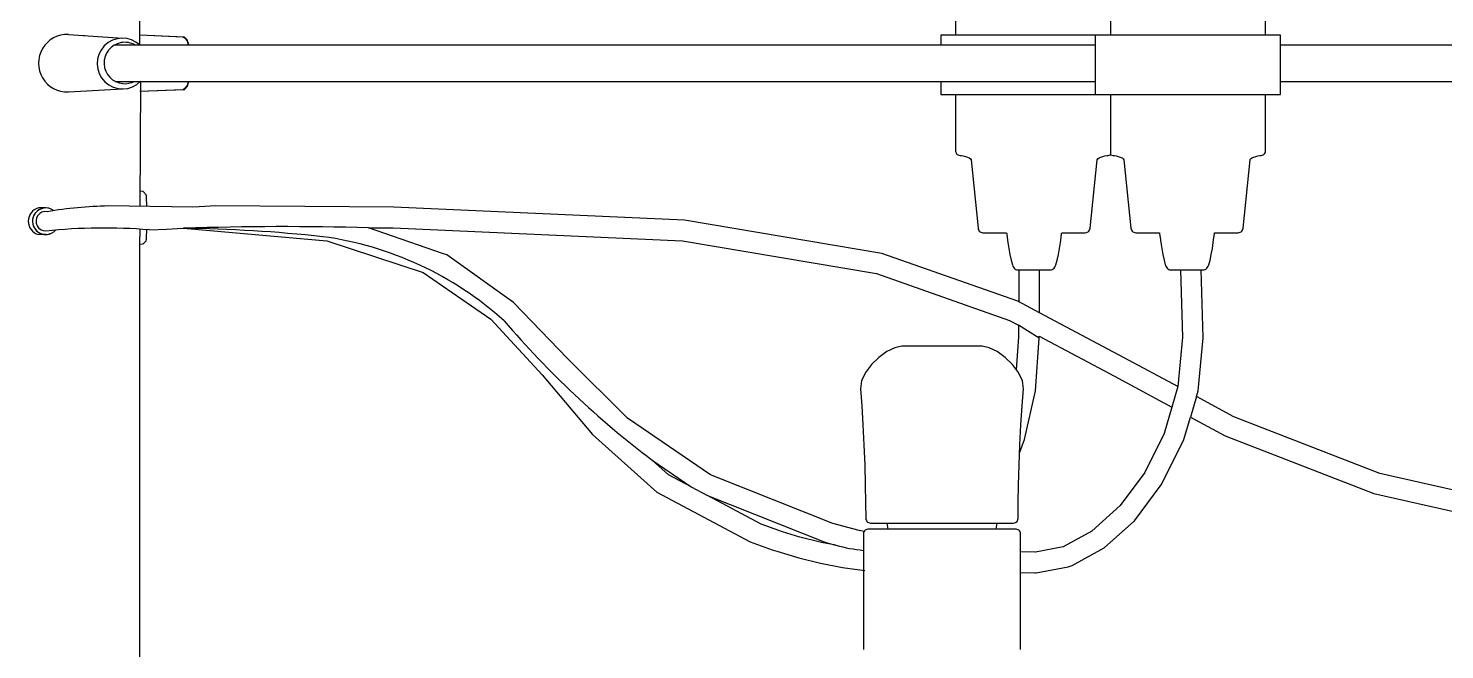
# Model space of a CAD drawing. Header units: millimetres. Extents: x 112 to 8820, y -2365 to 5002.
# Drawn here: x 591.1 to 802.7, y -358.5 to -265.7 of the extents above; entities that cross this region are included whole.
import ezdxf

# ---------------------------------------------------------------- set-up
doc = ezdxf.new("R2010")
doc.units = ezdxf.units.MM

# ---------------------------------------------------------------- blocks, each defined once
blk = doc.blocks.new('2097-30_EL-front')
for p, q in [((1.908, 39.582), (1.908, 44.815)), ((16.405, 41.826), (16.405, 39.732)), ((18.722, 39.732), (18.722, 41.465)), ((14.093, 39.985), (14.093, 39.732)), ((16.181, 39.582), (1.524, 39.582)), ((2.575, 39.702), (1.908, 39.73)), ((2.546, 39.703), (1.908, 39.73)), ((2.577, 39.684), (2.546, 39.703)), ((2.62, 39.655), (2.575, 39.702)), ((2.616, 39.639), (2.577, 39.684)), ((2.64, 39.59), (2.616, 39.639)), ((2.624, 39.638), (2.62, 39.655)), ((2.628, 39.589), (2.624, 39.638)), ((2.628, 39.582), (2.628, 39.589)), ((2.642, 39.582), (2.64, 39.59)), ((13.874, 39.732), (13.871, 39.732)), ((13.871, 39.732), (13.871, 39.582)), ((13.938, 39.732), (13.874, 39.732)), ((14.061, 39.732), (13.938, 39.732)), ((14.236, 39.732), (14.061, 39.732)), ((14.456, 39.732), (14.236, 39.732)), ((14.711, 39.732), (14.456, 39.732)), ((14.99, 39.732), (14.711, 39.732)), ((15.282, 39.732), (14.99, 39.732)), ((15.573, 39.732), (15.282, 39.732)), ((15.85, 39.732), (15.573, 39.732)), ((16.102, 39.732), (15.85, 39.732)), ((16.317, 39.732), (16.102, 39.732)), ((16.181, 38.845), (16.181, 39.732)), ((16.486, 39.732), (16.317, 39.732)), ((16.602, 39.732), (16.486, 39.732)), ((16.66, 39.732), (16.602, 39.732)), ((16.74, 39.732), (16.66, 39.732)), ((16.995, 39.732), (16.74, 39.732)), ((17.274, 39.732), (16.995, 39.732)), ((17.566, 39.732), (17.274, 39.732)), ((17.857, 39.732), (17.566, 39.732)), ((18.134, 39.732), (17.857, 39.732)), ((18.386, 39.732), (18.134, 39.732)), ((18.601, 39.732), (18.386, 39.732)), ((18.771, 39.732), (18.601, 39.732)), ((18.886, 39.732), (18.771, 39.732)), ((18.944, 39.732), (18.886, 39.732)), ((18.944, 38.845), (18.944, 39.732)), ((31.747, 39.582), (18.944, 39.582)), ((1.537, 39.041), (16.181, 39.041)), ((1.91, 37.175), (1.918, 39.041)), ((2.546, 38.92), (2.577, 38.939)), ((2.575, 38.921), (2.62, 38.968)), ((2.577, 38.939), (2.616, 38.984)), ((2.616, 38.984), (2.64, 39.033)), ((2.62, 38.968), (2.624, 38.985)), ((2.624, 38.985), (2.628, 39.034)), ((2.628, 39.034), (2.628, 39.041)), ((2.64, 39.033), (2.642, 39.041)), ((13.871, 39.041), (13.871, 38.845)), ((18.944, 39.041), (31.747, 39.041)), ((1.908, 38.893), (2.575, 38.921)), ((1.908, 38.893), (2.546, 38.92)), ((13.871, 38.845), (13.874, 38.845)), ((13.874, 38.845), (13.938, 38.845)), ((13.938, 38.845), (14.061, 38.845)), ((14.061, 38.845), (14.236, 38.845)), ((14.093, 38.845), (14.093, 38.001)), ((14.236, 38.845), (14.456, 38.845)), ((14.456, 38.845), (14.711, 38.845)), ((14.711, 38.845), (14.99, 38.845)), ((14.99, 38.845), (15.249, 38.845)), ((15.249, 38.845), (15.54, 38.845)), ((15.54, 38.845), (15.573, 38.845)), ((15.573, 38.845), (15.85, 38.845)), ((15.85, 38.845), (16.102, 38.845)), ((16.102, 38.845), (16.223, 38.845)), ((16.223, 38.845), (16.345, 38.845)), ((16.345, 38.845), (16.602, 38.845)), ((16.404, 38.845), (16.404, 37.944)), ((16.602, 38.845), (16.66, 38.845)), ((16.66, 38.845), (16.684, 38.845)), ((16.684, 38.845), (16.74, 38.845)), ((16.74, 38.845), (16.995, 38.845)), ((16.995, 38.845), (17.274, 38.845)), ((17.274, 38.845), (17.566, 38.845)), ((17.566, 38.845), (17.857, 38.845)), ((17.857, 38.845), (18.134, 38.845)), ((18.134, 38.845), (18.386, 38.845)), ((18.386, 38.845), (18.601, 38.845)), ((18.601, 38.845), (18.771, 38.845)), ((18.722, 38.001), (18.722, 38.845)), ((18.771, 38.845), (18.886, 38.845)), ((18.886, 38.845), (18.944, 38.845)), ((14.093, 38.001), (14.094, 37.986)), ((14.094, 37.986), (14.099, 37.972)), ((14.099, 37.972), (14.107, 37.96)), ((14.107, 37.96), (14.117, 37.949)), ((14.117, 37.949), (14.129, 37.942)), ((14.129, 37.942), (14.143, 37.937)), ((14.143, 37.937), (14.158, 37.935)), ((14.158, 37.935), (14.18, 37.933)), ((14.18, 37.933), (14.207, 37.929)), ((14.207, 37.929), (14.238, 37.921)), ((14.238, 37.921), (14.268, 37.911)), ((14.268, 37.911), (14.295, 37.899)), ((14.295, 37.899), (14.314, 37.885)), ((14.314, 37.885), (14.323, 37.87)), ((16.208, 37.87), (16.216, 37.885)), ((16.216, 37.885), (16.235, 37.899)), ((16.235, 37.899), (16.262, 37.911)), ((16.262, 37.911), (16.292, 37.921)), ((16.292, 37.921), (16.323, 37.929)), ((16.323, 37.929), (16.351, 37.933)), ((16.351, 37.933), (16.372, 37.935)), ((16.372, 37.935), (16.387, 37.937)), ((16.387, 37.937), (16.401, 37.942)), ((16.401, 37.942), (16.407, 37.946)), ((16.407, 37.946), (16.413, 37.942)), ((16.413, 37.942), (16.427, 37.937)), ((16.427, 37.937), (16.442, 37.935)), ((16.442, 37.935), (16.464, 37.933)), ((16.464, 37.933), (16.491, 37.929)), ((16.491, 37.929), (16.522, 37.921)), ((16.522, 37.921), (16.553, 37.911)), ((16.553, 37.911), (16.579, 37.899)), ((16.579, 37.899), (16.598, 37.885)), ((16.598, 37.885), (16.607, 37.87)), ((18.492, 37.87), (18.5, 37.885)), ((18.5, 37.885), (18.519, 37.899)), ((18.519, 37.899), (18.546, 37.911)), ((18.546, 37.911), (18.577, 37.921)), ((18.577, 37.921), (18.607, 37.929)), ((18.607, 37.929), (18.635, 37.933)), ((18.635, 37.933), (18.657, 37.935)), ((18.657, 37.935), (18.672, 37.937)), ((18.672, 37.937), (18.685, 37.942)), ((18.685, 37.942), (18.697, 37.949)), ((18.697, 37.949), (18.708, 37.96)), ((18.708, 37.96), (18.715, 37.972)), ((18.715, 37.972), (18.72, 37.986)), ((18.72, 37.986), (18.722, 38.001)), ((14.323, 37.87), (14.428, 36.848)), ((16.102, 36.848), (16.208, 37.87)), ((16.607, 37.87), (16.712, 36.848)), ((18.386, 36.848), (18.492, 37.87)), ((1.955, 37.397), (1.908, 37.401)), ((1.999, 37.349), (1.955, 37.397)), ((2.003, 37.332), (1.999, 37.349)), ((2.007, 37.283), (2.003, 37.332)), ((2.01, 37.207), (2.007, 37.283)), ((0.5, 37.151, -0.203), (0.391, 37.151, -0.203)), ((2.694, 37.165), (1.433, 37.181)), ((2.011, 37.173), (2.01, 37.207)), ((2.79, 37.169), (2.694, 37.165)), ((3.043, 37.181), (2.79, 37.169)), ((5.698, 37.162), (3.043, 37.181)), ((10.044, 36.968), (5.698, 37.162)), ((1.908, 36.61), (1.909, 36.834)), ((2.01, 36.803), (2.011, 36.827)), ((2.049, 36.825), (2.302, 36.836)), ((2.302, 36.836), (2.554, 36.847)), ((2.554, 36.847), (2.56, 36.848)), ((2.56, 36.848), (4.7, 36.659)), ((6.429, 36.472), (5.323, 36.855)), ((5.323, 36.855), (5.69, 36.852)), ((5.69, 36.852), (10.012, 36.658)), ((12.991, 36.472), (10.044, 36.968)), ((14.428, 36.848), (14.431, 36.832)), ((14.431, 36.832), (14.438, 36.818)), ((14.438, 36.818), (14.446, 36.806)), ((16.084, 36.806), (16.093, 36.818)), ((16.093, 36.818), (16.099, 36.832)), ((16.099, 36.832), (16.102, 36.848)), ((16.712, 36.848), (16.716, 36.832)), ((16.716, 36.832), (16.722, 36.818)), ((16.722, 36.818), (16.731, 36.806)), ((18.368, 36.806), (18.377, 36.818)), ((18.377, 36.818), (18.383, 36.832)), ((18.383, 36.832), (18.386, 36.848)), ((0.5, 36.754, -0.203), (0.391, 36.754, -0.203)), ((1.908, 36.61), (1.955, 36.613)), ((1.908, 30.376), (1.908, 36.61)), ((1.955, 36.613), (1.999, 36.662)), ((1.999, 36.662), (2.003, 36.678)), ((2.003, 36.678), (2.007, 36.727)), ((2.007, 36.727), (2.01, 36.803)), ((4.7, 36.659), (6.139, 36.188)), ((10.012, 36.658), (12.913, 36.171)), ((14.446, 36.806), (14.458, 36.796)), ((14.458, 36.796), (14.47, 36.789)), ((14.47, 36.789), (14.485, 36.784)), ((14.485, 36.784), (14.5, 36.782)), ((14.5, 36.782), (14.502, 36.782)), ((14.502, 36.782), (14.538, 36.782)), ((14.538, 36.782), (14.605, 36.782)), ((14.605, 36.782), (14.701, 36.782)), ((14.701, 36.782), (14.821, 36.782)), ((14.821, 36.782), (14.853, 36.782)), ((14.853, 36.782), (14.856, 36.763)), ((14.856, 36.763), (14.862, 36.71)), ((14.862, 36.71), (14.873, 36.635)), ((14.873, 36.635), (14.887, 36.547)), ((15.643, 36.547), (15.657, 36.635)), ((15.657, 36.635), (15.668, 36.71)), ((15.668, 36.71), (15.675, 36.763)), ((15.675, 36.763), (15.678, 36.782)), ((15.678, 36.782), (15.724, 36.782)), ((15.724, 36.782), (15.842, 36.782)), ((15.842, 36.782), (15.935, 36.782)), ((15.935, 36.782), (15.999, 36.782)), ((15.999, 36.782), (16.03, 36.782)), ((16.03, 36.782), (16.046, 36.784)), ((16.046, 36.784), (16.06, 36.789)), ((16.06, 36.789), (16.073, 36.796)), ((16.073, 36.796), (16.084, 36.806)), ((16.731, 36.806), (16.742, 36.796)), ((16.742, 36.796), (16.755, 36.789)), ((16.755, 36.789), (16.769, 36.784)), ((16.769, 36.784), (16.784, 36.782)), ((16.784, 36.782), (16.786, 36.782)), ((16.786, 36.782), (16.822, 36.782)), ((16.822, 36.782), (16.889, 36.782)), ((16.889, 36.782), (16.985, 36.782)), ((16.985, 36.782), (17.105, 36.782)), ((17.105, 36.782), (17.137, 36.782)), ((17.137, 36.782), (17.14, 36.763)), ((17.14, 36.763), (17.147, 36.71)), ((17.147, 36.71), (17.157, 36.635)), ((17.157, 36.635), (17.171, 36.547)), ((17.928, 36.547), (17.941, 36.635)), ((17.941, 36.635), (17.952, 36.71)), ((17.952, 36.71), (17.959, 36.763)), ((17.959, 36.763), (17.962, 36.782)), ((17.962, 36.782), (18.008, 36.782)), ((18.008, 36.782), (18.126, 36.782)), ((18.126, 36.782), (18.219, 36.782)), ((18.219, 36.782), (18.283, 36.782)), ((18.283, 36.782), (18.314, 36.782)), ((18.314, 36.782), (18.33, 36.784)), ((18.33, 36.784), (18.344, 36.789)), ((18.344, 36.789), (18.357, 36.796)), ((18.357, 36.796), (18.368, 36.806)), ((6.493, 36.45), (6.429, 36.472)), ((7.487, 35.737), (6.493, 36.45)), ((15.021, 35.758), (12.991, 36.472)), ((14.887, 36.547), (14.903, 36.455)), ((14.903, 36.455), (14.922, 36.37)), ((15.609, 36.37), (15.627, 36.455)), ((15.627, 36.455), (15.643, 36.547)), ((17.171, 36.547), (17.187, 36.455)), ((17.187, 36.455), (17.206, 36.37)), ((17.893, 36.37), (17.911, 36.455)), ((17.911, 36.455), (17.928, 36.547)), ((6.139, 36.188), (7.151, 35.49)), ((14.922, 36.37), (14.941, 36.301)), ((14.941, 36.301), (14.948, 36.284)), ((14.948, 36.284), (14.957, 36.268)), ((14.957, 36.268), (14.968, 36.254)), ((14.968, 36.254), (14.979, 36.242)), ((14.979, 36.242), (14.992, 36.233)), ((14.992, 36.233), (15.006, 36.228)), ((15.006, 36.228), (15.021, 36.226)), ((15.021, 36.226), (15.022, 36.226)), ((15.022, 36.226), (15.033, 36.226)), ((15.033, 36.226), (15.054, 36.226)), ((15.038, 36.226), (15.036, 35.751)), ((15.054, 36.226), (15.085, 36.226)), ((15.085, 36.226), (15.123, 36.226)), ((15.123, 36.226), (15.168, 36.226)), ((15.168, 36.226), (15.217, 36.226)), ((15.217, 36.226), (15.268, 36.226)), ((15.268, 36.226), (15.319, 36.226)), ((15.319, 36.226), (15.368, 36.226)), ((15.344, 35.587), (15.347, 36.226)), ((15.368, 36.226), (15.412, 36.226)), ((15.412, 36.226), (15.449, 36.226)), ((15.449, 36.226), (15.479, 36.226)), ((15.479, 36.226), (15.499, 36.226)), ((15.499, 36.226), (15.509, 36.226)), ((15.509, 36.226), (15.524, 36.228)), ((15.524, 36.228), (15.538, 36.233)), ((15.538, 36.233), (15.551, 36.242)), ((15.551, 36.242), (15.563, 36.254)), ((15.563, 36.254), (15.573, 36.268)), ((15.573, 36.268), (15.582, 36.284)), ((15.582, 36.284), (15.589, 36.301)), ((15.589, 36.301), (15.609, 36.37)), ((17.206, 36.37), (17.225, 36.301)), ((17.225, 36.301), (17.233, 36.284)), ((17.233, 36.284), (17.241, 36.268)), ((17.241, 36.268), (17.252, 36.254)), ((17.252, 36.254), (17.263, 36.242)), ((17.263, 36.242), (17.276, 36.233)), ((17.276, 36.233), (17.29, 36.228)), ((17.29, 36.228), (17.305, 36.226)), ((17.305, 36.226), (17.306, 36.226)), ((17.306, 36.226), (17.317, 36.226)), ((17.317, 36.226), (17.338, 36.226)), ((17.338, 36.226), (17.369, 36.226)), ((17.369, 36.226), (17.408, 36.226)), ((17.408, 36.226), (17.452, 36.226)), ((17.452, 36.226), (17.501, 36.226)), ((17.452, 36.226), (17.481, 35.22)), ((17.501, 36.226), (17.552, 36.226)), ((17.552, 36.226), (17.603, 36.226)), ((17.603, 36.226), (17.652, 36.226)), ((17.652, 36.226), (17.696, 36.226)), ((17.696, 36.226), (17.733, 36.226)), ((17.733, 36.226), (17.763, 36.226)), ((17.791, 35.211), (17.762, 36.226)), ((17.763, 36.226), (17.783, 36.226)), ((17.783, 36.226), (17.793, 36.226)), ((17.793, 36.226), (17.808, 36.228)), ((17.808, 36.228), (17.822, 36.233)), ((17.822, 36.233), (17.835, 36.242)), ((17.835, 36.242), (17.847, 36.254)), ((17.847, 36.254), (17.857, 36.268)), ((17.857, 36.268), (17.866, 36.284)), ((17.866, 36.284), (17.873, 36.301)), ((17.873, 36.301), (17.893, 36.37)), ((12.913, 36.171), (14.896, 35.473)), ((15.036, 35.751), (15.021, 35.758)), ((15.344, 35.587), (15.021, 35.758)), ((8.299, 34.896), (7.487, 35.737)), ((16.612, 34.915), (15.344, 35.587)), ((7.151, 35.49), (7.916, 34.659)), ((14.896, 35.473), (15.034, 35.4)), ((15.034, 35.4), (15.033, 35.222)), ((15.343, 35.209), (15.034, 35.4)), ((15.033, 35.222), (14.997, 34.738)), ((15.284, 34.421), (15.343, 35.209)), ((15.343, 35.209), (15.343, 35.236)), ((15.343, 35.236), (16.466, 34.641)), ((17.481, 35.22), (17.41, 34.485)), ((17.715, 34.422), (17.791, 35.211)), ((12.947, 34.919), (12.835, 34.812)), ((13.067, 35.006), (12.947, 34.919)), ((13.186, 35.064), (13.067, 35.006)), ((13.291, 35.086), (13.186, 35.064)), ((13.306, 35.086), (13.291, 35.086)), ((13.357, 35.086), (13.306, 35.086)), ((13.443, 35.086), (13.357, 35.086)), ((13.556, 35.086), (13.443, 35.086)), ((13.69, 35.086), (13.556, 35.086)), ((13.837, 35.086), (13.69, 35.086)), ((13.988, 35.086), (13.837, 35.086)), ((14.132, 35.086), (13.988, 35.086)), ((14.261, 35.086), (14.132, 35.086)), ((14.367, 35.086), (14.261, 35.086)), ((14.443, 35.086), (14.367, 35.086)), ((14.484, 35.086), (14.443, 35.086)), ((14.488, 35.086), (14.484, 35.086)), ((14.593, 35.064), (14.488, 35.086)), ((14.711, 35.006), (14.593, 35.064)), ((14.831, 34.919), (14.711, 35.006)), ((14.941, 34.812), (14.831, 34.919)), ((17.41, 34.485), (16.612, 34.915)), ((9.191, 34.014), (8.299, 34.896)), ((12.835, 34.812), (12.745, 34.693)), ((15.031, 34.693), (14.941, 34.812)), ((7.916, 34.659), (8.668, 33.769)), ((12.686, 34.57), (12.671, 34.452)), ((12.745, 34.693), (12.686, 34.57)), ((15.09, 34.57), (15.031, 34.693)), ((15.105, 34.452), (15.09, 34.57)), ((16.466, 34.641), (17.324, 34.179)), ((12.671, 34.452), (12.691, 34.196)), ((15.085, 34.196), (15.105, 34.452)), ((15.122, 33.695), (15.284, 34.421)), ((17.41, 34.485), (17.324, 34.179)), ((17.689, 34.334), (17.601, 34.029)), ((17.689, 34.334), (17.715, 34.422)), ((18.249, 34.032), (17.689, 34.334)), ((12.691, 34.196), (12.708, 33.912)), ((15.068, 33.912), (15.085, 34.196)), ((17.324, 34.179), (17.209, 33.783)), ((10.429, 33.167), (9.191, 34.014)), ((12.708, 33.912), (12.722, 33.612)), ((15.054, 33.612), (15.068, 33.912)), ((17.504, 33.696), (17.601, 34.029)), ((17.601, 34.029), (18.119, 33.75)), ((20.432, 33.186), (18.249, 34.032)), ((8.668, 33.769), (9.63, 32.909)), ((15.05, 33.506), (15.122, 33.695)), ((17.209, 33.783), (16.92, 33.202)), ((17.187, 33.06), (17.504, 33.696)), ((18.119, 33.75), (20.342, 32.888)), ((12.722, 33.612), (12.734, 33.309)), ((15.042, 33.309), (15.054, 33.612)), ((9.805, 33.166), (9.559, 33.385)), ((9.559, 33.385), (10.143, 32.986)), ((12.734, 33.309), (12.742, 33.016)), ((15.034, 33.016), (15.042, 33.309)), ((10.143, 32.986), (9.805, 33.166)), ((12.257, 32.442), (10.429, 33.167)), ((12.742, 33.016), (12.748, 32.746)), ((15.028, 32.746), (15.034, 33.016)), ((16.92, 33.202), (16.553, 32.71)), ((16.764, 32.482), (17.163, 33.018)), ((17.163, 33.018), (17.187, 33.06)), ((23.668, 32.452), (20.432, 33.186)), ((9.63, 32.909), (11.025, 32.167)), ((10.143, 32.986), (10.387, 32.856)), ((11.188, 32.43), (10.387, 32.856)), ((10.387, 32.856), (12.128, 32.166)), ((20.342, 32.888), (23.61, 32.146)), ((12.748, 32.746), (12.751, 32.512)), ((15.025, 32.512), (15.028, 32.746)), ((16.553, 32.71), (16.125, 32.324)), ((11.505, 32.316), (11.188, 32.43)), ((12.653, 32.336), (12.257, 32.442)), ((12.751, 32.512), (12.753, 32.497)), ((12.753, 32.497), (12.759, 32.483)), ((12.759, 32.483), (12.767, 32.471)), ((12.767, 32.471), (12.777, 32.461)), ((12.777, 32.461), (12.79, 32.453)), ((12.79, 32.453), (12.805, 32.449)), ((12.805, 32.449), (12.82, 32.447)), ((12.82, 32.447), (12.847, 32.447)), ((12.847, 32.447), (12.939, 32.447)), ((12.939, 32.447), (14.712, 32.447)), ((13.066, 32.447), (13.079, 32.354)), ((14.699, 32.354), (14.712, 32.447)), ((14.712, 32.447), (14.74, 32.447)), ((14.74, 32.447), (14.876, 32.447)), ((14.876, 32.447), (14.949, 32.447)), ((14.949, 32.447), (14.956, 32.447)), ((14.956, 32.447), (14.972, 32.449)), ((14.972, 32.449), (14.986, 32.453)), ((14.986, 32.453), (14.999, 32.461)), ((14.999, 32.461), (15.01, 32.471)), ((15.01, 32.471), (15.018, 32.483)), ((15.018, 32.483), (15.023, 32.497)), ((15.023, 32.497), (15.025, 32.512)), ((16.313, 32.075), (16.764, 32.482)), ((11.025, 32.167), (11.352, 32.049)), ((11.766, 32.237), (11.505, 32.316)), ((12.091, 32.157), (11.766, 32.237)), ((12.128, 32.166), (12.19, 32.146)), ((12.724, 32.32), (12.653, 32.336)), ((12.717, 32.303), (12.715, 32.288)), ((12.715, 32.288), (12.715, 30.556)), ((12.722, 32.317), (12.717, 32.303)), ((12.73, 32.329), (12.722, 32.317)), ((12.74, 32.339), (12.73, 32.329)), ((12.752, 32.347), (12.74, 32.339)), ((12.766, 32.352), (12.752, 32.347)), ((12.781, 32.354), (12.766, 32.352)), ((12.787, 32.354), (12.781, 32.354)), ((12.841, 32.354), (12.787, 32.354)), ((12.941, 32.354), (12.841, 32.354)), ((13.083, 32.354), (12.941, 32.354)), ((13.259, 32.354), (13.083, 32.354)), ((13.464, 32.354), (13.259, 32.354)), ((13.687, 32.354), (13.464, 32.354)), ((13.918, 32.354), (13.687, 32.354)), ((14.149, 32.354), (13.918, 32.354)), ((14.368, 32.354), (14.149, 32.354)), ((14.566, 32.354), (14.368, 32.354)), ((14.735, 32.354), (14.566, 32.354)), ((14.866, 32.354), (14.735, 32.354)), ((14.955, 32.354), (14.866, 32.354)), ((14.998, 32.354), (14.955, 32.354)), ((15.013, 32.352), (14.998, 32.354)), ((15.027, 32.347), (15.013, 32.352)), ((15.039, 32.339), (15.027, 32.347)), ((15.049, 32.329), (15.039, 32.339)), ((15.057, 32.317), (15.049, 32.329)), ((15.061, 32.303), (15.057, 32.317)), ((15.063, 32.288), (15.061, 32.303)), ((15.063, 30.556), (15.063, 32.288)), ((16.125, 32.324), (15.701, 32.093)), ((11.352, 32.049), (11.421, 32.028)), ((11.421, 32.028), (11.748, 31.929)), ((12.305, 32.115), (12.091, 32.157)), ((12.19, 32.146), (12.305, 32.115)), ((15.275, 32.013), (15.063, 32.017)), ((15.286, 32.013), (15.275, 32.013)), ((15.701, 32.093), (15.286, 32.013)), ((15.835, 31.815), (16.313, 32.075)), ((11.748, 31.929), (12.076, 31.847)), ((12.076, 31.847), (12.405, 31.784)), ((12.405, 31.784), (12.734, 31.739)), ((15.297, 31.702), (15.773, 31.794)), ((15.773, 31.794), (15.835, 31.815)), ((15.063, 31.707), (15.276, 31.702)), ((15.276, 31.702), (15.297, 31.702))]:
    blk.add_line(p, q)
at = {"extrusion": (-7.44155e-20, 0.001462, 0.999999)}
for p, q in [((0.838, 39.741, -0.001), (1.647, 39.686)), ((1.076, 39.731, -0.001), (1.076, 39.725, -0.001)), ((1.647, 38.927), (0.838, 38.882, 0))]:
    blk.add_line(p, q, dxfattribs=at)
for centre, radius, start, end in [((0.822, 39.312, -0.084), 0.43, 87.8485, 272.1515), ((1.647, 39.307), 0.379, 46.4486, 315.6176), ((1.681, 39.315), 0.309, 100.425, 264.7144), ((1.681, 39.315), 0.309, 59.4916, 100.425), ((1.681, 39.315), 0.309, 264.7144, 297.7177), ((0.445, 36.953, -0.203), 0.206, 105.4166, 254.5834), ((0.5, 36.953, -0.203), 0.198, 59.009, 306.9482), ((0.5, 36.953, -0.203), 0.198, 54.3432, 318.1665), ((0.499, 36.952), 0.145, 81.2448, 270), ((1.526, 31.319), 5.862, 90.9011, 99.864), ((1.373, 28.173), 8.678, 85.5344, 95.7814), ((2.284, 15.077), 21.772, 83.7923, 89.2885), ((4.061, -7.456), 44.328, 88.3694, 91.9339), ((3.947, 31.678), 5.091, 48.0964, 82.199), ((18.171, 44.755), 14.263, 220.6355, 232.8606), ((12.982, 34.605), 2.58, 254.7913, 264.0997)]:
    blk.add_arc(centre, radius, start, end)

msp = doc.modelspace()

# ---------------------------------------------------------------- block references
at = {"color": 0, "xscale": 10, "yscale": 10, "zscale": 10}
msp.add_blockref('2097-30_EL-front', (588.69, -664.02), dxfattribs=at)

doc.saveas('drawing.dxf')
